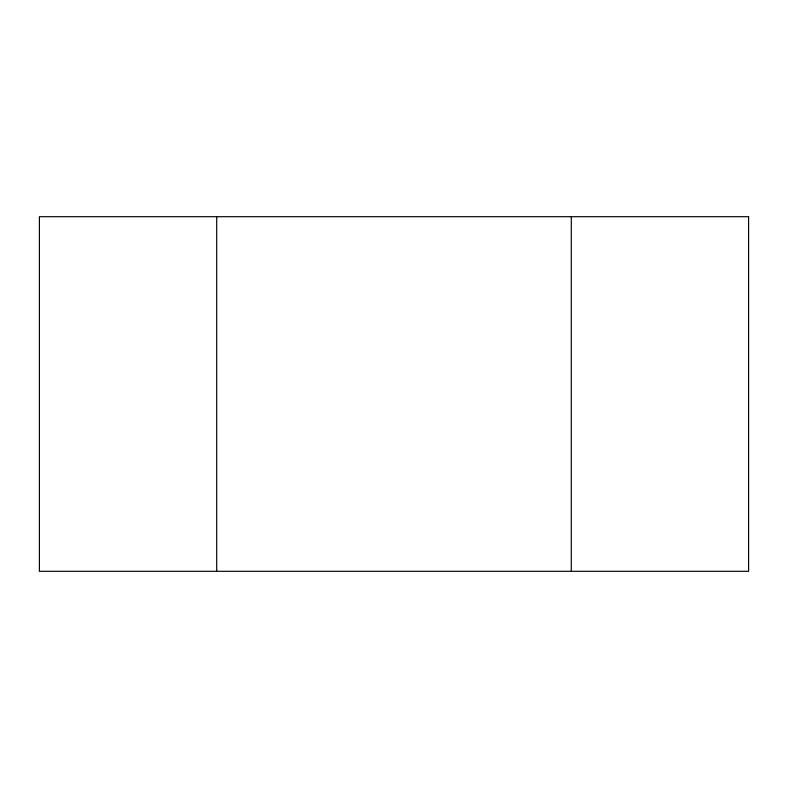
<?xml version="1.0" encoding="UTF-8"?>
<svg xmlns="http://www.w3.org/2000/svg" width="788" height="788" viewBox="0 0 788 788"><rect width="100%" height="100%" fill="white"/><g stroke="black" fill="none" stroke-linecap="round" stroke-linejoin="round"><path stroke-width="1.18" d="M571.3 216.7L571.3 571.3M216.7 216.7L216.7 571.3M748.6 216.7L39.4 216.7L39.4 571.3L748.6 571.3L748.6 216.7"/></g></svg>
